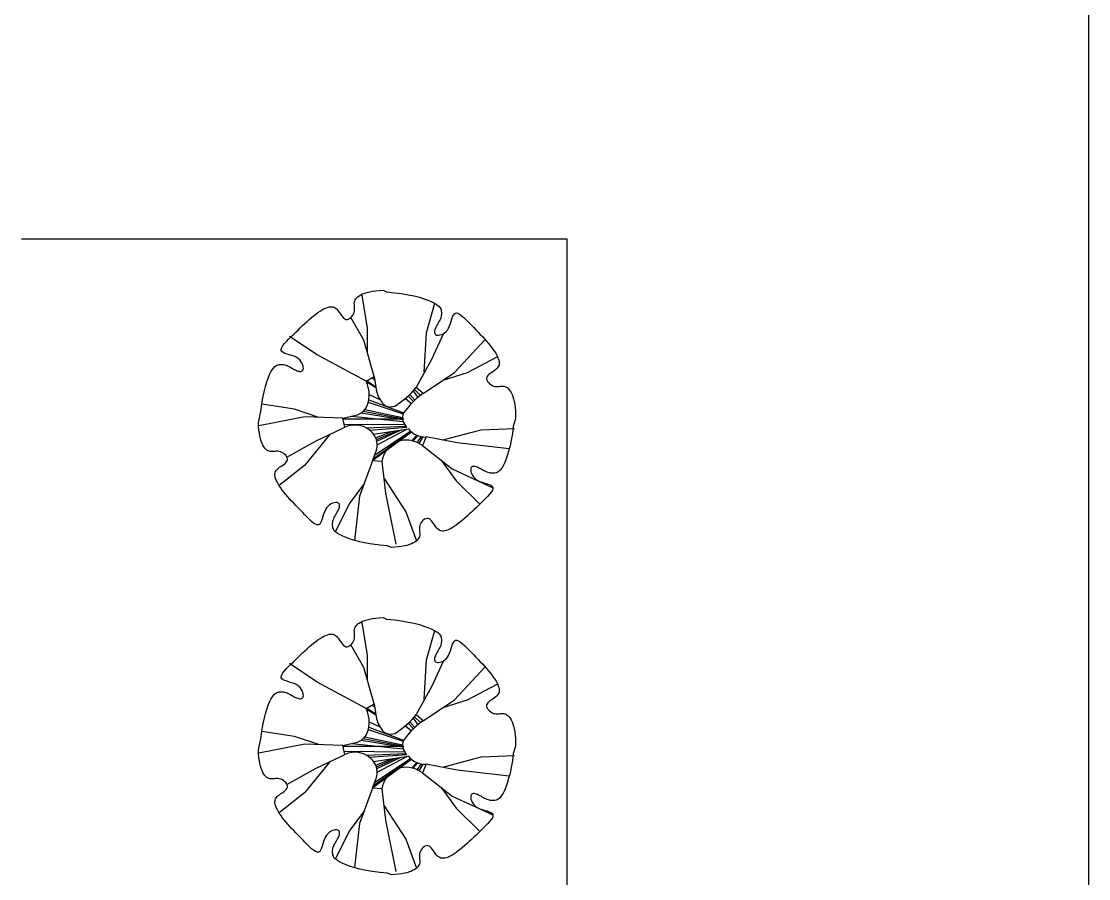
# Model space of a CAD drawing. Extents: x -93062 to 326984, y -142534 to 91021.
# Drawn here: x -54163 to -53540, y 82742 to 83243 of the extents above; entities that cross this region are included whole.
import ezdxf
from ezdxf.enums import TextEntityAlignment as Align

# ---------------------------------------------------------------- set-up
doc = ezdxf.new("R2010")
doc.units = 0
doc.header["$LTSCALE"] = 1000
doc.header["$MEASUREMENT"] = 0
doc.layers.get('0').update_dxf_attribs({"color": 8})
doc.styles.add('COMPLEX', font='COMPLEX')
doc.styles.add('hz', font='GEDITXT', dxfattribs={"width": 0.8, "bigfont": 'DXT'})
doc.styles.add('SIMPLEX', font='GEDITXT', dxfattribs={"height": 0.2, "bigfont": 'DXT'})
doc.styles.get("Standard").update_dxf_attribs({"font": 'gbenor.shx', "bigfont": 'gbcbig.shx'})

# ---------------------------------------------------------------- blocks, each defined once
blk = doc.blocks.new('A$C672165B9')
at = {"color": 251, "ltscale": 10}
blk.add_line((12547.2, 19521.2), (12547.2, 14893.5), dxfattribs=at)
at = {"color": 251, "ltscale": 5}
for p, q in [((10874.5, 16477.1), (11729.5, 16477.1)), ((11729.5, 16477.1), (11729.5, 10062.7))]:
    blk.add_line(p, q, dxfattribs=at)
at = {"color": 251}
for p, q in [((11417.2, 16337.2), (11408.6, 16388.6)), ((11509.3, 16329.9), (11522.3, 16376)), ((11411, 16318.1), (11391, 16353.9)), ((11416.9, 16297.1), (11417.2, 16337.2)), ((11506, 16267.9), (11509.3, 16329.9)), ((11536.3, 16328.7), (11517.4, 16287.8)), ((11338.2, 16295.2), (11294.8, 16324.1)), ((11427.2, 16261.2), (11411, 16318.1)), ((11553.6, 16267.7), (11601.3, 16319.1)), ((11414.8, 16253.7), (11338.2, 16295.2)), ((11517.4, 16287.8), (11493.5, 16244.2)), ((11573.7, 16267.7), (11620, 16291.8)), ((11414.8, 16253.7), (11427.2, 16261.2)), ((11424.1, 16259.4), (11428, 16256.6)), ((11427.2, 16261.2), (11430.5, 16240.9)), ((11504.5, 16234.7), (11553.6, 16267.7)), ((11535.5, 16255.6), (11573.7, 16267.7)), ((11414.8, 16253.7), (11414.8, 16253.7)), ((11414.9, 16253.3), (11430, 16243.9)), ((11416.1, 16254.4), (11429.7, 16245.7)), ((11493.6, 16243.8), (11504.5, 16235.2)), ((11419.6, 16232.8), (11436.2, 16225.3)), ((11476.6, 16226.8), (11485.9, 16218.8)), ((11480.8, 16230.6), (11489.1, 16222.1)), ((11483.3, 16233), (11491.1, 16224)), ((11488.8, 16238.7), (11495.9, 16228.2)), ((11490.8, 16241), (11500, 16231.6)), ((11504.5, 16235.2), (11500.9, 16232.3)), ((11302.7, 16209.9), (11251.2, 16217.6)), ((11340.7, 16197.1), (11302.7, 16209.9)), ((11413, 16209.6), (11471.9, 16196.8)), ((11418.1, 16220.9), (11472.8, 16202.6)), ((11418.9, 16224.5), (11473.5, 16204.3)), ((11319, 16198), (11246.5, 16183.8)), ((11378.1, 16195.9), (11319, 16198)), ((11378.1, 16195.9), (11398.6, 16200.4)), ((11381.4, 16181.7), (11378.1, 16195.9)), ((11378.3, 16194.8), (11473.8, 16194.8)), ((11392.4, 16199.1), (11472.8, 16190.7)), ((11407, 16204), (11472.1, 16193.6)), ((11410.3, 16206.6), (11473.8, 16194.8)), ((11336.5, 16160.5), (11376.3, 16179.3)), ((11376.3, 16179.3), (11381.4, 16181.7)), ((11380.3, 16186.7), (11475.2, 16185.7)), ((11414.8, 16180.8), (11477.1, 16183.3)), ((11420.1, 16177.3), (11478.7, 16181.7)), ((11426.5, 16170.9), (11481.3, 16178.9)), ((11428.4, 16138.2), (11484.4, 16175.6)), ((11430.9, 16162.3), (11462.9, 16176.2)), ((11431.6, 16159.8), (11468.9, 16177.1)), ((11432.2, 16154), (11478.6, 16178.5)), ((11535.2, 16161.8), (11595.2, 16177.8)), ((11595.2, 16177.8), (11647.3, 16179.9)), ((11290.8, 16134.9), (11336.5, 16160.5)), ((11357.4, 16169.9), (11318.2, 16121.7)), ((11425.4, 16129.9), (11486.1, 16174.2)), ((11426.7, 16133.4), (11485.4, 16174.7)), ((11429.9, 16165.1), (11454.6, 16175)), ((11486.4, 16160.6), (11494.4, 16169.1)), ((11488.6, 16160), (11496, 16168.5)), ((11495, 16157.4), (11501.5, 16166.9)), ((11497.8, 16155.9), (11504.3, 16166.6)), ((11508.8, 16166.4), (11503.2, 16153)), ((11557.6, 16157.1), (11508.8, 16166.4)), ((11425.1, 16129), (11430.5, 16144)), ((11503.2, 16153), (11495.8, 16157)), ((11503.2, 16153), (11549.7, 16116.5)), ((11638.8, 16147.6), (11557.6, 16157.1)), ((11425.1, 16129), (11404.7, 16073.5)), ((11439.6, 16127.8), (11425.1, 16129)), ((11445.8, 16078.5), (11440, 16128.1)), ((11532.7, 16130), (11555.9, 16097.4)), ((11318.2, 16121.7), (11278.5, 16090.3)), ((11549.7, 16116.5), (11613.6, 16086.9)), ((11412.3, 16093.8), (11388.5, 16061.6)), ((11443.3, 16101.3), (11477.1, 16049.1)), ((11555.9, 16097.4), (11593.1, 16060.8)), ((11461.8, 15998.3), (11445.8, 16078.5)), ((11388.5, 16061.6), (11366.7, 16018)), ((11404.7, 16073.5), (11396.4, 16004.3)), ((11477.1, 16049.1), (11494, 16003.7)), ((11417.2, 15824.1), (11408.6, 15875.5)), ((11509.3, 15816.8), (11522.3, 15862.9)), ((11411, 15804.9), (11391, 15840.7)), ((11338.2, 15782.1), (11294.8, 15811)), ((11416.9, 15784), (11417.2, 15824.1)), ((11506, 15754.7), (11509.3, 15816.8)), ((11536.3, 15815.6), (11517.4, 15774.6)), ((11427.2, 15748.1), (11411, 15804.9)), ((11553.6, 15754.5), (11601.3, 15805.9)), ((11414.8, 15740.5), (11338.2, 15782.1)), ((11517.4, 15774.6), (11493.5, 15731.1)), ((11573.7, 15754.5), (11620, 15778.6)), ((11414.8, 15740.5), (11427.2, 15748.1)), ((11414.8, 15740.5), (11414.8, 15740.5)), ((11416.1, 15741.3), (11429.7, 15732.6)), ((11424.1, 15746.2), (11428, 15743.4)), ((11427.2, 15748.1), (11430.5, 15727.8)), ((11504.5, 15721.6), (11553.6, 15754.5)), ((11535.5, 15742.5), (11573.7, 15754.5)), ((11414.9, 15740.2), (11430, 15730.8)), ((11488.8, 15725.6), (11495.9, 15715.1)), ((11490.8, 15727.8), (11500, 15718.5)), ((11493.6, 15730.7), (11504.5, 15722)), ((11418.1, 15707.7), (11472.8, 15689.5)), ((11418.9, 15711.4), (11473.5, 15691.1)), ((11419.6, 15719.7), (11436.2, 15712.2)), ((11476.6, 15713.7), (11485.9, 15705.7)), ((11480.8, 15717.5), (11489.1, 15708.9)), ((11483.3, 15719.8), (11491.1, 15710.8)), ((11504.5, 15722), (11500.9, 15719.1)), ((11302.7, 15696.7), (11251.2, 15704.4)), ((11340.7, 15684), (11302.7, 15696.7)), ((11407, 15690.9), (11472.1, 15680.5)), ((11410.3, 15693.5), (11473.8, 15681.6)), ((11413, 15696.5), (11471.9, 15683.6)), ((11319, 15684.9), (11246.5, 15670.6)), ((11378.1, 15682.7), (11319, 15684.9)), ((11378.1, 15682.7), (11398.6, 15687.3)), ((11381.4, 15668.6), (11378.1, 15682.7)), ((11378.3, 15681.6), (11473.8, 15681.6)), ((11392.4, 15685.9), (11472.8, 15677.5)), ((11336.5, 15647.4), (11376.3, 15666.1)), ((11376.3, 15666.1), (11381.4, 15668.6)), ((11380.3, 15673.6), (11475.2, 15672.6)), ((11414.8, 15667.7), (11477.1, 15670.2)), ((11420.1, 15664.2), (11478.7, 15668.6)), ((11425.4, 15616.7), (11486.1, 15661)), ((11426.5, 15657.8), (11481.3, 15665.8)), ((11426.7, 15620.3), (11485.4, 15661.6)), ((11428.4, 15625.1), (11484.4, 15662.5)), ((11429.9, 15652), (11454.6, 15661.9)), ((11430.9, 15649.2), (11462.9, 15663.1)), ((11431.6, 15646.6), (11468.9, 15663.9)), ((11432.2, 15640.9), (11478.6, 15665.4)), ((11535.2, 15648.7), (11595.2, 15664.7)), ((11595.2, 15664.7), (11647.3, 15666.8)), ((11290.8, 15621.8), (11336.5, 15647.4)), ((11357.4, 15656.8), (11318.2, 15608.6)), ((11486.4, 15647.5), (11494.4, 15656)), ((11488.6, 15646.9), (11496, 15655.3)), ((11495, 15644.3), (11501.5, 15653.8)), ((11503.2, 15639.8), (11495.8, 15643.9)), ((11497.8, 15642.8), (11504.3, 15653.4)), ((11508.8, 15653.3), (11503.2, 15639.8)), ((11557.6, 15644), (11508.8, 15653.3)), ((11638.8, 15634.4), (11557.6, 15644)), ((11425.1, 15615.8), (11430.5, 15630.8)), ((11503.2, 15639.8), (11549.7, 15603.4)), ((11318.2, 15608.6), (11278.5, 15577.1)), ((11425.1, 15615.8), (11404.7, 15560.3)), ((11439.6, 15614.6), (11425.1, 15615.8)), ((11445.8, 15565.4), (11440, 15614.9)), ((11532.7, 15616.9), (11555.9, 15584.2)), ((11549.7, 15603.4), (11613.6, 15573.8)), ((11412.3, 15580.7), (11388.5, 15548.5)), ((11443.3, 15588.1), (11477.1, 15536)), ((11555.9, 15584.2), (11593.1, 15547.7)), ((11404.7, 15560.3), (11396.4, 15491.2)), ((11461.8, 15485.2), (11445.8, 15565.4)), ((11388.5, 15548.5), (11366.7, 15504.8)), ((11477.1, 15536), (11494, 15490.5))]:
    blk.add_line(p, q, dxfattribs=at)
for points in [[(11498.4, 16021.7), (11498.5, 16019.6), (11498.7, 16017.6), (11498.9, 16015.7), (11498.9, 16013.8), (11498.8, 16011.9), (11498.3, 16010), (11497.6, 16008.2), (11496.5, 16006.5), (11495.2, 16004.8), (11493.4, 16003.2), (11491.3, 16001.6), (11488.8, 16000.2), (11485.9, 15998.8), (11482.6, 15997.6), (11478.9, 15996.5), (11474.8, 15995.5), (11470.2, 15994.7), (11465.2, 15994), (11459.8, 15993.5), (11453.9, 15993.2), (11448.5, 15995.8), (11436.1, 15996.9), (11424.7, 15998.3), (11414.4, 16000.1), (11405.2, 16002), (11397, 16004.1), (11389.7, 16006.3), (11383.5, 16008.6), (11378.3, 16010.8), (11374, 16012.9), (11370.6, 16014.9), (11368, 16016.8), (11366, 16018.7), (11364.5, 16020.5), (11363.6, 16022.2), (11362.9, 16024), (11362.6, 16025.7), (11362.4, 16027.4), (11362.3, 16029.2), (11362.4, 16030.9), (11362.6, 16032.6), (11362.9, 16034.4), (11363.4, 16036.2), (11364.1, 16038), (11364.9, 16039.9), (11365.8, 16041.7), (11366.8, 16043.7), (11367.9, 16045.6), (11369, 16047.5), (11370, 16049.4), (11371, 16051.2), (11371.9, 16053), (11372.5, 16054.8), (11373, 16056.5), (11373.2, 16058.1), (11373.2, 16059.5), (11372.9, 16060.8), (11372.3, 16061.9), (11371.5, 16062.7), (11370.3, 16063.3), (11368.7, 16063.6), (11366.8, 16063.6), (11364.7, 16063.2), (11362.3, 16062.5), (11359.9, 16061.4), (11357.4, 16059.8), (11355.1, 16057.8), (11352.9, 16055.4), (11351.1, 16052.5), (11349.5, 16049.1), (11348.2, 16045.5), (11347.1, 16041.7), (11346, 16038), (11344.9, 16034.7), (11343.6, 16031.9), (11342.1, 16029.9), (11340.3, 16028.8), (11338.1, 16028.7), (11335.5, 16029.7), (11332.6, 16031.5), (11329.4, 16034), (11326.1, 16037.1), (11322.6, 16040.5), (11319, 16044.2), (11315.4, 16047.9), (11311.8, 16051.6), (11308.3, 16055.2), (11304.8, 16058.8), (11301.4, 16062.4), (11298.1, 16065.9), (11294.9, 16069.3), (11291.9, 16072.8), (11288.9, 16076.2), (11286.1, 16079.7), (11283.5, 16083.1), (11281, 16086.4), (11278.8, 16089.7), (11276.9, 16092.9), (11275.2, 16095.9), (11273.8, 16098.8), (11272.8, 16101.5), (11272.1, 16104), (11271.8, 16106.3), (11271.8, 16108.4), (11272.2, 16110.4), (11272.9, 16112.2), (11273.9, 16113.9), (11275.3, 16115.6), (11277, 16117.2), (11279, 16118.8), (11281.2, 16120.3), (11283.5, 16121.8), (11285.7, 16123.4), (11287.8, 16125), (11289.5, 16126.7), (11290.8, 16128.4), (11291.6, 16130.2), (11291.7, 16132.1), (11291.2, 16134.1), (11290.2, 16136), (11288.8, 16137.9), (11287.1, 16139.6), (11285.1, 16141.1), (11283, 16142.3), (11280.9, 16143.2), (11278.7, 16143.8), (11276.6, 16144), (11274.5, 16144), (11272.5, 16143.8), (11270.5, 16143.7), (11268.6, 16143.5), (11266.6, 16143.4), (11264.7, 16143.6), (11262.9, 16144), (11261.1, 16144.8), (11259.3, 16145.8), (11257.6, 16147.2), (11256, 16149), (11254.5, 16151.1), (11253, 16153.5), (11251.7, 16156.4), (11250.5, 16159.7), (11249.3, 16163.4), (11248.4, 16167.6), (11247.5, 16172.1), (11246.9, 16177.1), (11246.4, 16182.6), (11246.1, 16188.4), (11247.2, 16194.4), (11249.8, 16206.3), (11251.2, 16217.6), (11252.9, 16227.9), (11254.9, 16237.2), (11257, 16245.4), (11259.2, 16252.6), (11261.4, 16258.8), (11263.6, 16264.1), (11265.7, 16268.4), (11267.7, 16271.8), (11269.7, 16274.4), (11271.5, 16276.4), (11273.3, 16277.8), (11275.1, 16278.8), (11276.8, 16279.4), (11278.6, 16279.8), (11280.3, 16280), (11282, 16280.1), (11283.8, 16280), (11285.5, 16279.8), (11287.3, 16279.4), (11289.1, 16278.9), (11290.9, 16278.3), (11292.7, 16277.5), (11294.6, 16276.6), (11296.5, 16275.6), (11298.4, 16274.5), (11300.3, 16273.4), (11302.2, 16272.3), (11304.1, 16271.4), (11305.9, 16270.5), (11307.7, 16269.8), (11309.3, 16269.4), (11310.9, 16269.1), (11312.4, 16269.2), (11313.6, 16269.4), (11314.7, 16270), (11315.6, 16270.9), (11316.2, 16272.1), (11316.5, 16273.7), (11316.4, 16275.6), (11316.1, 16277.7), (11315.3, 16280.1), (11314.2, 16282.5), (11312.7, 16284.9), (11310.7, 16287.3), (11308.3, 16289.4), (11305.4, 16291.3), (11302, 16292.9), (11298.3, 16294.2), (11294.6, 16295.3), (11290.9, 16296.4), (11287.6, 16297.5), (11284.8, 16298.8), (11282.7, 16300.2), (11281.6, 16302.1), (11281.6, 16304.3), (11282.6, 16306.9), (11284.4, 16309.8), (11286.9, 16312.9), (11289.9, 16316.3), (11293.4, 16319.8), (11297, 16323.4), (11300.8, 16327), (11304.5, 16330.6), (11308.1, 16334.1), (11311.7, 16337.6), (11315.2, 16340.9), (11318.7, 16344.2), (11322.2, 16347.4), (11325.7, 16350.5), (11329.1, 16353.5), (11332.5, 16356.3), (11336, 16358.9), (11339.3, 16361.3), (11342.6, 16363.5), (11345.8, 16365.5), (11348.8, 16367.2), (11351.7, 16368.5), (11354.4, 16369.6), (11356.8, 16370.3), (11359.1, 16370.6), (11361.2, 16370.6), (11363.2, 16370.2), (11365.1, 16369.5), (11366.8, 16368.4), (11368.5, 16367.1), (11370.1, 16365.4), (11371.6, 16363.3), (11373.2, 16361.1), (11374.7, 16358.9), (11376.3, 16356.6), (11377.9, 16354.6), (11379.5, 16352.8), (11381.3, 16351.5), (11383.1, 16350.8), (11385, 16350.7), (11386.9, 16351.2), (11388.9, 16352.2), (11390.7, 16353.6), (11392.4, 16355.3), (11393.9, 16357.2), (11395.2, 16359.4), (11396.1, 16361.5), (11396.6, 16363.7), (11396.8, 16365.8), (11396.8, 16367.8), (11396.7, 16369.9), (11396.5, 16371.9), (11396.4, 16373.8), (11396.3, 16375.7), (11396.5, 16377.6), (11396.9, 16379.5), (11397.6, 16381.3), (11398.7, 16383), (11400.1, 16384.7), (11401.8, 16386.3), (11403.9, 16387.9), (11406.4, 16389.3), (11409.3, 16390.7), (11412.6, 16391.9), (11416.3, 16393), (11420.4, 16394), (11425, 16394.8), (11430, 16395.5), (11435.4, 16396), (11441.3, 16396.3), (11446.7, 16393.7), (11459.2, 16392.6), (11470.5, 16391.2), (11480.8, 16389.4), (11490, 16387.5), (11498.3, 16385.4), (11505.5, 16383.2), (11511.7, 16380.9), (11516.9, 16378.7), (11521.2, 16376.6), (11524.6, 16374.6), (11527.3, 16372.7), (11529.3, 16370.8), (11530.7, 16369), (11531.7, 16367.3), (11532.3, 16365.5), (11532.7, 16363.8), (11532.9, 16362.1), (11533, 16360.4), (11532.9, 16358.6), (11532.7, 16356.9), (11532.3, 16355.1), (11531.8, 16353.3), (11531.2, 16351.5), (11530.4, 16349.6), (11529.4, 16347.8), (11528.4, 16345.9), (11527.3, 16343.9), (11526.2, 16342), (11525.2, 16340.1), (11524.2, 16338.3), (11523.4, 16336.5), (11522.7, 16334.7), (11522.2, 16333), (11522, 16331.5), (11522, 16330), (11522.3, 16328.7), (11522.9, 16327.6), (11523.8, 16326.8), (11525, 16326.2), (11526.5, 16325.9), (11528.4, 16325.9), (11530.6, 16326.3), (11532.9, 16327), (11535.4, 16328.2), (11537.8, 16329.7), (11540.1, 16331.7), (11542.3, 16334.1), (11544.2, 16337), (11545.7, 16340.4), (11547, 16344.1), (11548.2, 16347.8), (11549.3, 16351.5), (11550.4, 16354.8), (11551.6, 16357.6), (11553.1, 16359.6), (11554.9, 16360.7), (11557.1, 16360.8), (11559.7, 16359.8), (11562.6, 16358), (11565.8, 16355.5), (11569.2, 16352.4), (11572.7, 16349), (11576.3, 16345.3), (11579.9, 16341.6), (11583.4, 16337.9), (11587, 16334.3), (11590.4, 16330.7), (11593.8, 16327.2), (11597.1, 16323.7), (11600.3, 16320.2), (11603.4, 16316.7), (11606.3, 16313.3), (11609.1, 16309.8), (11611.8, 16306.4), (11614.2, 16303.1), (11616.4, 16299.8), (11618.4, 16296.6), (11620, 16293.6), (11621.4, 16290.7), (11622.4, 16288), (11623.1, 16285.5), (11623.5, 16283.2), (11623.4, 16281.1), (11623.1, 16279.2), (11622.4, 16277.3), (11621.3, 16275.6), (11619.9, 16273.9), (11618.2, 16272.3), (11616.2, 16270.7), (11614, 16269.2), (11611.7, 16267.7), (11609.5, 16266.1), (11607.4, 16264.5), (11605.7, 16262.8), (11604.4, 16261.1), (11603.6, 16259.3), (11603.5, 16257.4), (11604, 16255.4), (11605, 16253.5), (11606.4, 16251.6), (11608.2, 16249.9), (11610.1, 16248.4), (11612.2, 16247.2), (11614.4, 16246.3), (11616.5, 16245.7), (11618.6, 16245.5), (11620.7, 16245.5), (11622.7, 16245.7), (11624.7, 16245.9), (11626.7, 16246), (11628.6, 16246.1), (11630.5, 16245.9), (11632.3, 16245.5), (11634.2, 16244.7), (11635.9, 16243.7), (11637.6, 16242.3), (11639.2, 16240.5), (11640.7, 16238.4), (11642.2, 16236), (11643.5, 16233.1), (11644.8, 16229.8), (11645.9, 16226.1), (11646.9, 16221.9), (11647.7, 16217.4), (11648.4, 16212.4), (11648.9, 16206.9), (11649.2, 16201.1), (11649.2, 16194.8), (11645.5, 16183.2), (11644, 16171.9), (11642.3, 16161.6), (11640.4, 16152.3), (11638.2, 16144.1), (11636, 16136.9), (11633.8, 16130.7), (11631.6, 16125.4), (11629.5, 16121.1), (11627.5, 16117.7), (11625.6, 16115.1), (11623.7, 16113.1), (11621.9, 16111.7), (11620.1, 16110.7), (11618.4, 16110.1), (11616.7, 16109.7), (11614.9, 16109.5), (11613.2, 16109.4), (11611.5, 16109.5), (11609.7, 16109.7), (11608, 16110.1), (11606.2, 16110.6), (11604.4, 16111.2), (11602.5, 16112), (11600.6, 16112.9), (11598.7, 16114), (11596.8, 16115), (11594.9, 16116.1), (11593, 16117.2), (11591.1, 16118.2), (11589.3, 16119), (11587.6, 16119.7), (11585.9, 16120.1), (11584.3, 16120.4), (11582.9, 16120.3), (11581.6, 16120.1), (11580.5, 16119.5), (11579.7, 16118.6), (11579.1, 16117.4), (11578.8, 16115.8), (11578.8, 16113.9), (11579.2, 16111.8), (11579.9, 16109.4), (11581, 16107), (11582.6, 16104.6), (11584.5, 16102.2), (11587, 16100.1), (11589.9, 16098.2), (11593.2, 16096.6), (11596.9, 16095.3), (11600.7, 16094.2), (11604.3, 16093.1), (11607.6, 16092), (11610.4, 16090.7), (11612.5, 16089.3), (11613.6, 16087.4), (11613.6, 16085.2), (11612.7, 16082.6), (11610.8, 16079.7), (11608.3, 16076.6), (11605.3, 16073.2), (11601.9, 16069.7), (11598.2, 16066.1), (11594.5, 16062.5), (11590.8, 16058.9), (11587.1, 16055.4), (11583.6, 16051.9), (11580, 16048.6), (11576.5, 16045.3), (11573, 16042.1), (11569.6, 16039), (11566.1, 16036), (11562.7, 16033.2), (11559.3, 16030.6), (11555.9, 16028.2), (11552.6, 16026), (11549.5, 16024), (11546.4, 16022.3), (11543.6, 16021), (11540.9, 16019.9), (11538.4, 16019.2), (11536.1, 16018.9), (11534, 16018.9), (11532, 16019.3), (11530.2, 16020), (11528.4, 16021.1), (11526.8, 16022.4), (11525.2, 16024.2), (11523.6, 16026.2), (11522.1, 16028.4), (11520.5, 16030.7), (11519, 16032.9), (11517.4, 16034.9), (11515.7, 16036.7), (11514, 16038), (11512.2, 16038.7), (11510.3, 16038.8), (11508.3, 16038.3), (11506.4, 16037.4), (11504.5, 16035.9), (11502.8, 16034.2), (11501.3, 16032.3), (11500.1, 16030.2), (11499.1, 16028), (11498.6, 16025.8), (11498.4, 16023.7)], [(11498.4, 15508.5), (11498.5, 15506.5), (11498.7, 15504.5), (11498.9, 15502.6), (11498.9, 15500.6), (11498.8, 15498.7), (11498.3, 15496.9), (11497.6, 15495.1), (11496.5, 15493.3), (11495.2, 15491.6), (11493.4, 15490), (11491.3, 15488.5), (11488.8, 15487), (11485.9, 15485.7), (11482.6, 15484.5), (11478.9, 15483.3), (11474.8, 15482.4), (11470.2, 15481.5), (11465.2, 15480.9), (11459.8, 15480.4), (11453.9, 15480.1), (11448.5, 15482.7), (11436.1, 15483.8), (11424.7, 15485.2), (11414.4, 15486.9), (11405.2, 15488.9), (11397, 15491), (11389.7, 15493.2), (11383.5, 15495.4), (11378.3, 15497.6), (11374, 15499.7), (11370.6, 15501.7), (11368, 15503.7), (11366, 15505.5), (11364.5, 15507.3), (11363.6, 15509.1), (11362.9, 15510.8), (11362.6, 15512.6), (11362.4, 15514.3), (11362.3, 15516), (11362.4, 15517.8), (11362.6, 15519.5), (11362.9, 15521.3), (11363.4, 15523.1), (11364.1, 15524.9), (11364.9, 15526.7), (11365.8, 15528.6), (11366.8, 15530.5), (11367.9, 15532.4), (11369, 15534.3), (11370, 15536.2), (11371, 15538.1), (11371.9, 15539.9), (11372.5, 15541.7), (11373, 15543.3), (11373.2, 15544.9), (11373.2, 15546.4), (11372.9, 15547.6), (11372.3, 15548.7), (11371.5, 15549.6), (11370.3, 15550.2), (11368.7, 15550.5), (11366.8, 15550.4), (11364.7, 15550.1), (11362.3, 15549.3), (11359.9, 15548.2), (11357.4, 15546.7), (11355.1, 15544.7), (11352.9, 15542.3), (11351.1, 15539.4), (11349.5, 15536), (11348.2, 15532.3), (11347.1, 15528.6), (11346, 15524.9), (11344.9, 15521.6), (11343.6, 15518.8), (11342.1, 15516.7), (11340.3, 15515.6), (11338.1, 15515.6), (11335.5, 15516.6), (11332.6, 15518.4), (11329.4, 15520.9), (11326.1, 15523.9), (11322.6, 15527.4), (11319, 15531), (11315.4, 15534.8), (11311.8, 15538.5), (11308.3, 15542.1), (11304.8, 15545.7), (11301.4, 15549.2), (11298.1, 15552.7), (11294.9, 15556.2), (11291.9, 15559.6), (11288.9, 15563.1), (11286.1, 15566.5), (11283.5, 15569.9), (11281, 15573.3), (11278.8, 15576.6), (11276.9, 15579.8), (11275.2, 15582.8), (11273.8, 15585.7), (11272.8, 15588.4), (11272.1, 15590.8), (11271.8, 15593.1), (11271.8, 15595.2), (11272.2, 15597.2), (11272.9, 15599.1), (11273.9, 15600.8), (11275.3, 15602.5), (11277, 15604.1), (11279, 15605.6), (11281.2, 15607.2), (11283.5, 15608.7), (11285.7, 15610.3), (11287.8, 15611.9), (11289.5, 15613.5), (11290.8, 15615.3), (11291.6, 15617.1), (11291.7, 15619), (11291.2, 15620.9), (11290.2, 15622.9), (11288.8, 15624.7), (11287.1, 15626.4), (11285.1, 15627.9), (11283, 15629.2), (11280.9, 15630.1), (11278.7, 15630.6), (11276.6, 15630.8), (11274.5, 15630.8), (11272.5, 15630.7), (11270.5, 15630.5), (11268.6, 15630.4), (11266.6, 15630.3), (11264.7, 15630.5), (11262.9, 15630.9), (11261.1, 15631.6), (11259.3, 15632.7), (11257.6, 15634.1), (11256, 15635.8), (11254.5, 15637.9), (11253, 15640.4), (11251.7, 15643.3), (11250.5, 15646.6), (11249.3, 15650.3), (11248.4, 15654.4), (11247.5, 15659), (11246.9, 15664), (11246.4, 15669.4), (11246.1, 15675.3), (11247.2, 15681.3), (11249.8, 15693.1), (11251.2, 15704.5), (11252.9, 15714.8), (11254.9, 15724), (11257, 15732.3), (11259.2, 15739.5), (11261.4, 15745.7), (11263.6, 15750.9), (11265.7, 15755.2), (11267.7, 15758.6), (11269.7, 15761.3), (11271.5, 15763.3), (11273.3, 15764.7), (11275.1, 15765.7), (11276.8, 15766.3), (11278.6, 15766.7), (11280.3, 15766.9), (11282, 15767), (11283.8, 15766.9), (11285.5, 15766.7), (11287.3, 15766.3), (11289.1, 15765.8), (11290.9, 15765.2), (11292.7, 15764.4), (11294.6, 15763.4), (11296.5, 15762.4), (11298.4, 15761.3), (11300.3, 15760.2), (11302.2, 15759.2), (11304.1, 15758.2), (11305.9, 15757.4), (11307.7, 15756.7), (11309.3, 15756.2), (11310.9, 15756), (11312.4, 15756), (11313.6, 15756.3), (11314.7, 15756.9), (11315.6, 15757.8), (11316.2, 15759), (11316.5, 15760.5), (11316.4, 15762.4), (11316.1, 15764.6), (11315.3, 15766.9), (11314.2, 15769.4), (11312.7, 15771.8), (11310.7, 15774.1), (11308.3, 15776.3), (11305.4, 15778.2), (11302, 15779.7), (11298.3, 15781), (11294.6, 15782.2), (11290.9, 15783.3), (11287.6, 15784.4), (11284.8, 15785.6), (11282.7, 15787.1), (11281.6, 15788.9), (11281.6, 15791.1), (11282.6, 15793.7), (11284.4, 15796.6), (11286.9, 15799.8), (11289.9, 15803.2), (11293.4, 15806.7), (11297, 15810.2), (11300.8, 15813.9), (11304.5, 15817.4), (11308.1, 15821), (11311.7, 15824.4), (11315.2, 15827.8), (11318.7, 15831.1), (11322.2, 15834.3), (11325.7, 15837.4), (11329.1, 15840.3), (11332.5, 15843.1), (11336, 15845.8), (11339.3, 15848.2), (11342.6, 15850.4), (11345.8, 15852.3), (11348.8, 15854), (11351.7, 15855.4), (11354.4, 15856.4), (11356.8, 15857.1), (11359.1, 15857.4), (11361.2, 15857.4), (11363.2, 15857.1), (11365.1, 15856.3), (11366.8, 15855.3), (11368.5, 15853.9), (11370.1, 15852.2), (11371.6, 15850.2), (11373.2, 15848), (11374.7, 15845.7), (11376.3, 15843.5), (11377.9, 15841.4), (11379.5, 15839.7), (11381.3, 15838.4), (11383.1, 15837.6), (11385, 15837.5), (11386.9, 15838), (11388.9, 15839), (11390.7, 15840.4), (11392.4, 15842.1), (11393.9, 15844.1), (11395.2, 15846.2), (11396.1, 15848.4), (11396.6, 15850.5), (11396.8, 15852.6), (11396.8, 15854.7), (11396.7, 15856.7), (11396.5, 15858.7), (11396.4, 15860.7), (11396.3, 15862.6), (11396.5, 15864.5), (11396.9, 15866.3), (11397.6, 15868.1), (11398.7, 15869.9), (11400.1, 15871.6), (11401.8, 15873.2), (11403.9, 15874.7), (11406.4, 15876.2), (11409.3, 15877.5), (11412.6, 15878.8), (11416.3, 15879.9), (11420.4, 15880.9), (11425, 15881.7), (11430, 15882.4), (11435.4, 15882.9), (11441.3, 15883.2), (11446.7, 15880.5), (11459.2, 15879.5), (11470.5, 15878), (11480.8, 15876.3), (11490, 15874.4), (11498.3, 15872.2), (11505.5, 15870), (11511.7, 15867.8), (11516.9, 15865.6), (11521.2, 15863.5), (11524.6, 15861.5), (11527.3, 15859.6), (11529.3, 15857.7), (11530.7, 15855.9), (11531.7, 15854.1), (11532.3, 15852.4), (11532.7, 15850.7), (11532.9, 15848.9), (11533, 15847.2), (11532.9, 15845.5), (11532.7, 15843.7), (11532.3, 15842), (11531.8, 15840.2), (11531.2, 15838.4), (11530.4, 15836.5), (11529.4, 15834.6), (11528.4, 15832.7), (11527.3, 15830.8), (11526.2, 15828.9), (11525.2, 15827), (11524.2, 15825.1), (11523.4, 15823.3), (11522.7, 15821.6), (11522.2, 15819.9), (11522, 15818.3), (11522, 15816.9), (11522.3, 15815.6), (11522.9, 15814.5), (11523.8, 15813.7), (11525, 15813.1), (11526.5, 15812.8), (11528.4, 15812.8), (11530.6, 15813.2), (11532.9, 15813.9), (11535.4, 15815), (11537.8, 15816.6), (11540.1, 15818.5), (11542.3, 15821), (11544.2, 15823.9), (11545.7, 15827.2), (11547, 15830.9), (11548.2, 15834.7), (11549.3, 15838.3), (11550.4, 15841.6), (11551.6, 15844.4), (11553.1, 15846.5), (11554.9, 15847.6), (11557.1, 15847.6), (11559.7, 15846.7), (11562.6, 15844.8), (11565.8, 15842.3), (11569.2, 15839.3), (11572.7, 15835.9), (11576.3, 15832.2), (11579.9, 15828.5), (11583.4, 15824.8), (11587, 15821.1), (11590.4, 15817.5), (11593.8, 15814), (11597.1, 15810.5), (11600.3, 15807), (11603.4, 15803.6), (11606.3, 15800.1), (11609.1, 15796.7), (11611.8, 15793.3), (11614.2, 15789.9), (11616.4, 15786.6), (11618.4, 15783.5), (11620, 15780.4), (11621.4, 15777.6), (11622.4, 15774.9), (11623.1, 15772.4), (11623.5, 15770.1), (11623.4, 15768), (11623.1, 15766), (11622.4, 15764.2), (11621.3, 15762.4), (11619.9, 15760.8), (11618.2, 15759.2), (11616.2, 15757.6), (11614, 15756.1), (11611.7, 15754.5), (11609.5, 15753), (11607.4, 15751.4), (11605.7, 15749.7), (11604.4, 15748), (11603.6, 15746.2), (11603.5, 15744.2), (11604, 15742.3), (11605, 15740.4), (11606.4, 15738.5), (11608.2, 15736.8), (11610.1, 15735.3), (11612.2, 15734), (11614.4, 15733.1), (11616.5, 15732.6), (11618.6, 15732.4), (11620.7, 15732.4), (11622.7, 15732.5), (11624.7, 15732.7), (11626.7, 15732.9), (11628.6, 15732.9), (11630.5, 15732.8), (11632.3, 15732.3), (11634.2, 15731.6), (11635.9, 15730.5), (11637.6, 15729.1), (11639.2, 15727.4), (11640.7, 15725.3), (11642.2, 15722.8), (11643.5, 15719.9), (11644.8, 15716.6), (11645.9, 15712.9), (11646.9, 15708.8), (11647.7, 15704.2), (11648.4, 15699.2), (11648.9, 15693.8), (11649.2, 15687.9), (11649.2, 15681.6), (11645.5, 15670.1), (11644, 15658.7), (11642.3, 15648.4), (11640.4, 15639.2), (11638.2, 15631), (11636, 15623.7), (11633.8, 15617.5), (11631.6, 15612.3), (11629.5, 15608), (11627.5, 15604.6), (11625.6, 15602), (11623.7, 15600), (11621.9, 15598.5), (11620.1, 15597.6), (11618.4, 15596.9), (11616.7, 15596.6), (11614.9, 15596.3), (11613.2, 15596.3), (11611.5, 15596.3), (11609.7, 15596.6), (11608, 15596.9), (11606.2, 15597.4), (11604.4, 15598.1), (11602.5, 15598.9), (11600.6, 15599.8), (11598.7, 15600.8), (11596.8, 15601.9), (11594.9, 15603), (11593, 15604), (11591.1, 15605), (11589.3, 15605.9), (11587.6, 15606.5), (11585.9, 15607), (11584.3, 15607.2), (11582.9, 15607.2), (11581.6, 15606.9), (11580.5, 15606.3), (11579.7, 15605.5), (11579.1, 15604.2), (11578.8, 15602.7), (11578.8, 15600.8), (11579.2, 15598.6), (11579.9, 15596.3), (11581, 15593.9), (11582.6, 15591.4), (11584.5, 15589.1), (11587, 15586.9), (11589.9, 15585.1), (11593.2, 15583.5), (11596.9, 15582.2), (11600.7, 15581), (11604.3, 15580), (11607.6, 15578.9), (11610.4, 15577.6), (11612.5, 15576.1), (11613.6, 15574.3), (11613.6, 15572.1), (11612.7, 15569.5), (11610.8, 15566.6), (11608.3, 15563.4), (11605.3, 15560.1), (11601.9, 15556.6), (11598.2, 15553), (11594.5, 15549.4), (11590.8, 15545.8), (11587.1, 15542.3), (11583.6, 15538.8), (11580, 15535.4), (11576.5, 15532.1), (11573, 15528.9), (11569.6, 15525.9), (11566.1, 15522.9), (11562.7, 15520.1), (11559.3, 15517.5), (11555.9, 15515), (11552.6, 15512.8), (11549.5, 15510.9), (11546.4, 15509.2), (11543.6, 15507.8), (11540.9, 15506.8), (11538.4, 15506.1), (11536.1, 15505.8), (11534, 15505.8), (11532, 15506.2), (11530.2, 15506.9), (11528.4, 15507.9), (11526.8, 15509.3), (11525.2, 15511), (11523.6, 15513), (11522.1, 15515.2), (11520.5, 15517.5), (11519, 15519.7), (11517.4, 15521.8), (11515.7, 15523.5), (11514, 15524.8), (11512.2, 15525.6), (11510.3, 15525.7), (11508.3, 15525.2), (11506.4, 15524.2), (11504.5, 15522.8), (11502.8, 15521.1), (11501.3, 15519.1), (11500.1, 15517), (11499.1, 15514.9), (11498.6, 15512.7), (11498.4, 15510.6)]]:
    blk.add_lwpolyline(points, close=True, dxfattribs=at)
for centre, radius, start, end in [((11358.6, 16228.5), 61.6, 14.4178, 24.1148), ((11374.4, 16232.6), 45.2, 336.9883, 14.4178), ((11391.9, 16326.3), 130.6, 302.6981, 321.0769), ((11474.9, 16248.3), 44.9, 189.3639, 219.0167), ((11589.2, 16118.5), 144, 127.8129, 143.5558), ((11393.3, 16224.6), 24.7, 282.5027, 336.9883), ((11453.2, 16230.7), 17.1, 219.0167, 302.6981), ((11491.4, 16196.6), 19.5, 157.6896, 229.9924), ((11397.2, 16148.2), 37, 40.3701, 115.2365), ((11507.7, 16200.3), 34, 217.5776, 271.9347), ((11403.7, 16153.7), 28.5, 340.023, 40.3701), ((11477.6, 16123.4), 38.2, 61.518, 173.4049), ((11358.6, 15715.4), 61.6, 14.4178, 24.1148), ((11374.4, 15719.4), 45.2, 336.9883, 14.4178), ((11474.9, 15735.1), 44.9, 189.3639, 219.0167), ((11391.9, 15813.1), 130.6, 302.6981, 321.0769), ((11589.2, 15605.4), 144, 127.8129, 143.5558), ((11393.3, 15711.4), 24.7, 282.5027, 336.9883), ((11453.2, 15717.6), 17.1, 219.0167, 302.6981), ((11491.4, 15683.5), 19.5, 157.6896, 229.9924), ((11397.2, 15635.1), 37, 40.3701, 115.2365), ((11403.7, 15640.6), 28.5, 340.023, 40.3701), ((11507.7, 15687.2), 34, 217.5776, 271.9347), ((11477.6, 15610.3), 38.2, 61.518, 173.4049)]:
    blk.add_arc(centre, radius, start, end, dxfattribs=at)
at = {"color": 251, "style": 'SIMPLEX', "width": 0.8}
for height, p in [(75.5, (5032.8, 24516.1)), (75.5, (4692.1, 24249.2)), (251.6, (24745.2, 6386.7))]:
    blk.add_attdef('JZW', text='', height=height, rotation=360, dxfattribs=at).set_placement(p, align=Align.MIDDLE)
at = {"color": 251, "style": 'COMPLEX', "width": 1.041667}
for height, p, p2 in [(135.3, (18779.9, 24022.5), (18900.7, 24022.5)), (112.7, (24159.1, 23918), (24259.7, 23918)), (112.7, (19107.7, 22514.6), (19208.3, 22514.6)), (112.7, (19107.7, 21130.8), (19208.3, 21130.8)), (112.7, (19107.7, 19910.6), (19208.3, 19910.6)), (112.7, (19107.7, 19155.8), (19208.3, 19155.8)), (112.7, (19107.7, 17646.2), (19208.3, 17646.2)), (112.7, (19107.7, 16262.4), (19208.3, 16262.4)), (112.7, (19107.7, 15255.9), (19208.3, 15255.9)), (112.7, (19107.7, 14167), (19208.3, 14167)), (112.7, (19107.7, 13933.9), (19208.3, 13933.9)), (112.7, (19107.7, 12878.3), (19208.3, 12878.3)), (146.5, (35125.9, 12740.3), (35256.8, 12740.3)), (112.7, (19107.7, 11494.5), (19208.3, 11494.5)), (112.7, (19107.7, 10274.2), (19208.3, 10274.2)), (112.7, (19107.7, 9519.4), (19208.3, 9519.4)), (112.7, (19107.7, 8009.8), (19208.3, 8009.8)), (112.7, (19107.7, 6626), (19208.3, 6626)), (112.7, (19107.7, 5619.6), (19208.3, 5619.6)), (112.7, (18534.3, 4487.4), (18635, 4487.4)), (135.3, (10257.2, 2831.6), (10378, 2831.6)), (135.3, (9845, 2443.5), (9965.8, 2443.5))]:
    blk.add_attdef('A', text='', height=height, dxfattribs=at).set_placement(p, p2, align=Align.FIT)
at = {"color": 251, "style": 'hz', "width": 0.8}
for p in [(16426.9, 23704), (10887.9, 22293), (14720.8, 19772.4), (17974.9, 19082.8), (25961.4, 18486), (38100.4, 18366.3), (11528.9, 17640.7), (26545.9, 15647), (10782.8, 15493.4), (17847.7, 14761.2), (11764.5, 12831.7), (14968.4, 10742.1), (5313.3, 9148.4), (25534.1, 9009.2), (3089.1, 8401.9), (26406.5, 6157.4), (17784.5, 5258), (29076.2, 4512.3), (15144.7, 4201.8), (37066.7, 4015)]:
    blk.add_attdef('9.80', p, '', height=440.3, dxfattribs=at)
at = {"color": 251, "style": 'COMPLEX', "width": 1.041667}
for height, p, p2 in [(135.3, (18273.7, 23709.6), (18273.7, 23588.8)), (146.5, (34895.1, 12644.2), (34895.1, 12513.3))]:
    blk.add_attdef('A', text='', height=height, rotation=270, dxfattribs=at).set_placement(p, p2, align=Align.FIT)
at = {"color": 251, "style": 'COMPLEX', "text_generation_flag": 4, "width": 1.041667}
for p, p2 in [((32232.5, 22773.3), (32353.3, 22773.3)), ((25004, 19495), (25124.8, 19495)), ((37956.5, 15917.2), (38077.2, 15917.2)), ((37584.1, 15544.8), (37704.9, 15544.8)), ((30848.7, 13137), (30969.5, 13137)), ((30933.8, 10635.5), (31054.6, 10635.5)), ((31191.9, 10370.8), (31312.7, 10370.8)), ((25004, 9858.6), (25124.8, 9858.6))]:
    blk.add_attdef('A', text='', height=135.3, dxfattribs=at).set_placement(p, p2, align=Align.FIT)
at = {"color": 251, "width": 0.8, "flags": 9}
for tag, p in [('XSIZE', (4025.5, 20391)), ('YSIZE', (4070.3, 20399.8)), ('XSIZE', (4021, 20376.2)), ('YSIZE', (4113.1, 20385.5)), ('XSIZE', (4025.5, 19762)), ('YSIZE', (4070.3, 19770.8)), ('YSIZE', (4113.1, 19756.5)), ('XSIZE', (4021, 19747.2)), ('YSIZE', (4070.3, 19141.8)), ('XSIZE', (4025.5, 19133)), ('YSIZE', (4113.1, 19127.5)), ('XSIZE', (4021, 19118.2)), ('XSIZE', (4025.5, 18504)), ('YSIZE', (4070.3, 18512.7)), ('XSIZE', (4021, 18489.2)), ('YSIZE', (4113.1, 18498.4)), ('YSIZE', (4070.3, 17883.7)), ('XSIZE', (4025.5, 17875)), ('YSIZE', (4113.1, 17869.4)), ('XSIZE', (4021, 17860.2)), ('XSIZE', (4350.4, 17282.1)), ('YSIZE', (4395.3, 17290.8)), ('XSIZE', (4345.9, 17267.3)), ('YSIZE', (4438.1, 17276.5)), ('YSIZE', (5105.1, 17097.7)), ('YSIZE', (5734.1, 17097.7)), ('XSIZE', (5060.2, 17088.9)), ('YSIZE', (5147.9, 17083.4)), ('XSIZE', (5689.2, 17088.9)), ('YSIZE', (5776.9, 17083.4)), ('XSIZE', (5055.7, 17074.1)), ('XSIZE', (5684.7, 17074.1))]:
    blk.add_attdef(tag, p, '', height=0.0687, dxfattribs=at)

msp = doc.modelspace()

# ---------------------------------------------------------------- block references
at = {"xscale": 0.3724428399518654, "yscale": 0.3724428399518654, "zscale": 0.3724428399518654}
msp.add_blockref('A$C672165B9', (-58213.59, 76979.33), dxfattribs=at)

doc.saveas('drawing.dxf')
